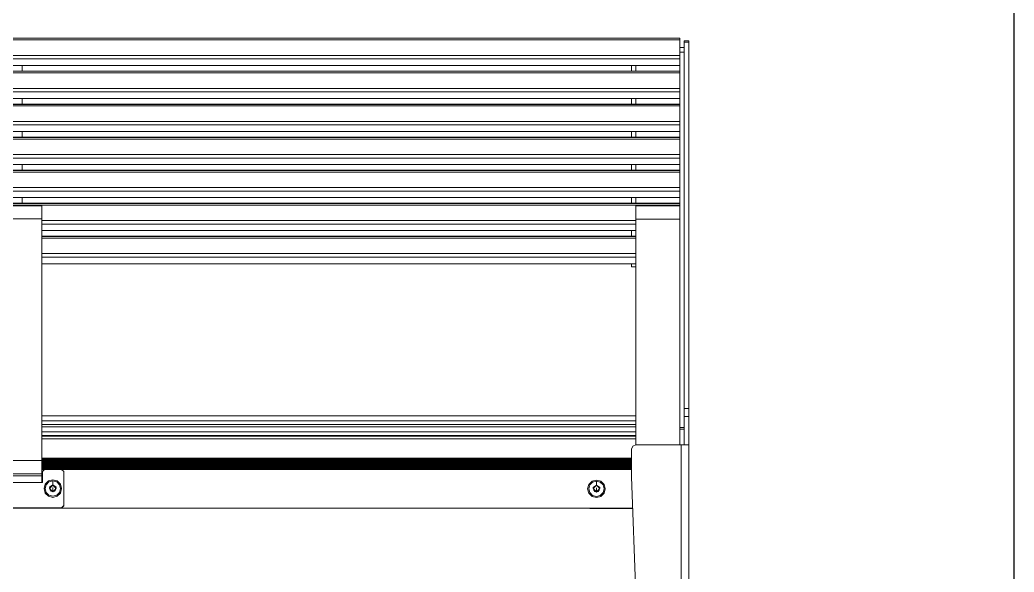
# Model space of a CAD drawing. Header units: millimetres. Extents: x 22162 to 28102, y 3160 to 7360.
# Drawn here: x 25697 to 26602, y 6202 to 6705 of the extents above; entities that cross this region are included whole.
import ezdxf

# ---------------------------------------------------------------- set-up
doc = ezdxf.new("R2010")
doc.units = ezdxf.units.MM
doc.header["$LTSCALE"] = 0.3
doc.layers.add('Nekreslit', color=6, linetype='Continuous', plot=False)
doc.layers.add('Visible', color=7, linetype='Continuous', lineweight=18)

msp = doc.modelspace()

# ---------------------------------------------------------------- linework, layer by layer
at = {"layer": 'Nekreslit'}
msp.add_lwpolyline([(22562.09, 3359.58), (26602.09, 3359.58), (26602.09, 6959.58), (22562.09, 6959.58)], close=True, dxfattribs=at)
at = {"layer": 'Visible', "color": 0}
for p, q in [((24513.76, 6688.48), (26297.76, 6688.48)), ((26297.76, 6688.48), (24513.76, 6688.48)), ((26297.76, 6688.33), (24513.76, 6688.33)), ((26297.76, 6686.84), (24513.76, 6686.84)), ((26297.76, 6672.74), (26297.76, 6686.84)), ((26305.76, 6686.11), (26301.76, 6686.11)), ((26301.76, 6686.11), (26305.76, 6686.11)), ((26305.76, 6686.1), (26301.76, 6686.1)), ((26301.76, 6351.34), (26301.76, 6684.79)), ((26305.76, 6684.79), (26301.76, 6684.79)), ((26305.76, 6351.34), (26305.76, 6684.79)), ((26297.76, 6672.74), (24513.76, 6672.74)), ((26301.76, 6680.08), (26297.76, 6680.08)), ((26301.76, 6680.08), (26297.76, 6680.08)), ((26301.76, 6680.08), (26297.76, 6680.08)), ((26297.76, 6680.08), (26301.76, 6680.08)), ((26301.76, 6675.66), (26297.76, 6675.66)), ((26297.76, 6669.54), (24513.76, 6669.54)), ((26297.76, 6663.55), (24513.76, 6663.55)), ((25698.76, 6658.41), (25698.76, 6663.55)), ((26253.76, 6658.41), (26253.76, 6663.55)), ((26257.76, 6658.41), (26257.76, 6663.55)), ((26257.76, 6658.41), (26257.76, 6663.55)), ((26297.76, 6663.55), (26297.76, 6669.54)), ((26297.76, 6663.55), (26297.76, 6658.41)), ((24513.76, 6658.41), (26297.76, 6658.41)), ((26297.76, 6658.26), (24513.76, 6658.26)), ((26297.76, 6656.77), (24513.76, 6656.77)), ((26253.76, 6658.41), (25698.76, 6658.41)), ((26297.76, 6642.67), (26297.76, 6656.77)), ((26297.76, 6642.67), (24513.76, 6642.67)), ((26297.76, 6639.47), (24513.76, 6639.47)), ((26297.76, 6633.48), (26297.76, 6639.47)), ((26297.76, 6633.48), (24513.76, 6633.48)), ((24513.76, 6628.34), (26297.76, 6628.34)), ((26297.76, 6628.19), (24513.76, 6628.19)), ((25698.76, 6633.48), (25698.76, 6628.34)), ((26253.76, 6628.34), (25698.76, 6628.34)), ((26253.76, 6628.34), (26253.76, 6633.48)), ((26257.76, 6633.48), (26257.76, 6628.34)), ((26257.76, 6628.34), (26257.76, 6633.48)), ((26297.76, 6633.48), (26297.76, 6628.34)), ((26297.76, 6626.7), (24513.76, 6626.7)), ((26297.76, 6612.6), (26297.76, 6626.7)), ((26297.76, 6612.6), (24513.76, 6612.6)), ((26297.76, 6609.4), (24513.76, 6609.4)), ((26297.76, 6603.41), (26297.76, 6609.4)), ((26297.76, 6603.41), (24513.76, 6603.41)), ((25698.76, 6603.41), (25698.76, 6598.27)), ((26253.76, 6598.27), (26253.76, 6603.41)), ((26257.76, 6603.41), (26257.76, 6598.27)), ((26257.76, 6598.27), (26257.76, 6603.41)), ((26297.76, 6603.41), (26297.76, 6598.27)), ((24513.76, 6598.27), (26297.76, 6598.27)), ((26297.76, 6598.12), (24513.76, 6598.12)), ((26297.76, 6596.63), (24513.76, 6596.63)), ((26253.76, 6598.27), (25698.76, 6598.27)), ((26297.76, 6582.53), (26297.76, 6596.63)), ((26297.76, 6582.53), (24513.76, 6582.53)), ((26297.76, 6579.33), (24513.76, 6579.33)), ((26297.76, 6573.34), (24513.76, 6573.34)), ((25698.76, 6573.34), (25698.76, 6568.2)), ((26253.76, 6568.2), (26253.76, 6573.34)), ((26257.76, 6573.34), (26257.76, 6568.2)), ((26257.76, 6568.2), (26257.76, 6573.34)), ((26297.76, 6573.34), (26297.76, 6579.33)), ((26297.76, 6573.34), (26297.76, 6568.2)), ((24513.76, 6568.2), (26297.76, 6568.2)), ((26297.76, 6568.05), (24513.76, 6568.05)), ((26297.76, 6566.56), (24513.76, 6566.56)), ((26253.76, 6568.2), (25698.76, 6568.2)), ((26297.76, 6552.46), (26297.76, 6566.56)), ((26297.76, 6552.46), (24513.76, 6552.46)), ((26297.76, 6549.26), (24513.76, 6549.26)), ((26297.76, 6543.27), (26297.76, 6549.26)), ((26297.76, 6543.27), (24513.76, 6543.27)), ((24513.76, 6538.13), (26297.76, 6538.13)), ((26297.76, 6537.98), (24513.76, 6537.98)), ((25698.76, 6543.27), (25698.76, 6538.13)), ((26253.76, 6538.13), (25698.76, 6538.13)), ((26253.76, 6538.13), (26253.76, 6543.27)), ((26257.76, 6543.27), (26257.76, 6538.13)), ((26257.76, 6538.13), (26257.76, 6543.27)), ((26297.76, 6543.27), (26297.76, 6538.13)), ((26297.76, 6536.48), (24513.76, 6536.48)), ((25676.76, 6535.85), (25716.76, 6535.85)), ((25716.76, 6535.84), (25676.76, 6535.84)), ((26297.76, 6535.7), (26257.76, 6535.7)), ((26257.76, 6535.7), (26297.76, 6535.7)), ((26297.76, 6535.7), (26297.76, 6536.48)), ((25716.76, 6523.85), (25676.76, 6523.85)), ((25716.76, 6303.86), (25716.76, 6523.85)), ((26257.76, 6522.39), (25716.76, 6522.39)), ((26257.76, 6519.19), (25716.76, 6519.19)), ((26257.76, 6318.13), (26257.76, 6523.7)), ((26297.76, 6523.7), (26257.76, 6523.7)), ((26297.76, 6318.13), (26297.76, 6523.7)), ((26257.76, 6513.2), (25716.76, 6513.2)), ((26253.76, 6508.06), (26253.76, 6513.2)), ((25716.76, 6508.06), (26257.76, 6508.06)), ((26253.76, 6508.06), (25716.76, 6508.06)), ((26257.76, 6507.91), (25716.76, 6507.91)), ((26257.76, 6506.41), (25716.76, 6506.41)), ((26257.76, 6492.32), (25716.76, 6492.32)), ((26257.76, 6489.12), (25716.76, 6489.12)), ((26257.76, 6483.13), (25716.76, 6483.13)), ((26253.76, 6483.13), (26253.76, 6480.39)), ((26253.76, 6483.13), (26257.76, 6483.13)), ((26253.76, 6480.39), (26257.76, 6480.39)), ((26257.76, 6480.27), (26253.76, 6480.27)), ((26305.76, 6351.34), (26301.76, 6351.34)), ((26257.76, 6344.73), (25716.76, 6344.73)), ((25716.76, 6344.72), (26257.76, 6344.72)), ((26257.76, 6344.6), (25716.76, 6344.6)), ((26257.76, 6339.96), (25716.76, 6339.96)), ((26301.76, 6318.13), (26301.76, 6344.03)), ((26305.76, 6344.03), (26301.76, 6344.03)), ((26305.76, 6309.52), (26305.76, 6344.03)), ((26257.76, 6336.81), (25716.76, 6336.81)), ((25716.76, 6334.65), (26257.76, 6334.65)), ((26257.76, 6334.52), (25716.76, 6334.52)), ((26257.76, 6329.89), (25716.76, 6329.89)), ((26301.76, 6334.07), (26297.76, 6334.07)), ((26301.76, 6332.41), (26297.76, 6332.41)), ((26257.76, 6326.74), (25716.76, 6326.74)), ((26257.76, 6325.94), (25716.76, 6325.94)), ((25716.76, 6325.94), (26257.76, 6325.94)), ((26257.76, 6323.52), (25716.76, 6323.52)), ((26253.76, 6314.13), (26253.76, 6289.02)), ((26299.03, 6318.13), (26257.76, 6318.13)), ((26299.03, 5888.13), (26299.03, 6318.13)), ((26305.76, 6318.13), (26305.76, 5888.13)), ((25716.76, 6303.86), (25676.76, 6303.86)), ((26253.76, 6306.04), (25716.76, 6306.04)), ((26253.76, 6305.98), (25716.76, 6305.98)), ((26253.76, 6305.39), (25716.76, 6305.39)), ((26253.76, 6305.34), (25716.76, 6305.34)), ((26253.76, 6304.94), (25716.76, 6304.94)), ((26253.76, 6304.88), (25716.76, 6304.88)), ((26253.76, 6304.29), (25716.76, 6304.29)), ((26253.76, 6304.24), (25716.76, 6304.24)), ((26253.76, 6303.84), (25716.76, 6303.84)), ((26253.76, 6303.78), (25716.76, 6303.78)), ((26253.76, 6303.19), (25716.76, 6303.19)), ((26253.76, 6303.14), (25716.76, 6303.14)), ((26253.76, 6302.74), (25716.76, 6302.74)), ((26253.76, 6302.69), (25716.76, 6302.69)), ((26253.76, 6302.09), (25716.76, 6302.09)), ((26253.76, 6302.04), (25716.76, 6302.04)), ((26253.76, 6301.64), (25716.76, 6301.64)), ((26253.76, 6301.59), (25716.76, 6301.59)), ((26305.76, 6304.96), (26305.76, 6307.57)), ((26253.76, 6300.99), (25716.76, 6300.99)), ((26253.76, 6300.94), (25716.76, 6300.94)), ((26253.76, 6300.54), (25716.76, 6300.54)), ((26253.76, 6300.49), (25716.76, 6300.49)), ((26253.76, 6299.89), (25716.76, 6299.89)), ((26253.76, 6299.84), (25716.76, 6299.84)), ((26253.76, 6299.44), (25716.76, 6299.44)), ((26253.76, 6299.39), (25716.76, 6299.39)), ((26253.76, 6298.79), (25716.76, 6298.79)), ((26253.76, 6298.74), (25716.76, 6298.74)), ((26253.76, 6298.34), (25716.76, 6298.34)), ((26253.76, 6298.29), (25716.76, 6298.29)), ((26253.76, 6297.69), (25716.76, 6297.69)), ((26253.76, 6297.64), (25716.76, 6297.64)), ((26253.76, 6297.24), (25716.76, 6297.24)), ((26253.76, 6297.19), (25716.76, 6297.19)), ((26253.76, 6296.6), (25716.76, 6296.6)), ((26253.76, 6296.54), (25716.76, 6296.54)), ((25718.36, 6295.62), (25716.76, 6295.62)), ((26253.76, 6296.14), (25716.83, 6296.14)), ((26253.76, 6296.09), (25716.87, 6296.09)), ((25717.26, 6293.83), (25717.26, 6283.83)), ((25718.57, 6295.71), (25717.66, 6295.71)), ((25734.76, 6295.83), (25719.26, 6295.83)), ((26253.76, 6295.62), (25735.65, 6295.62)), ((25736.76, 6262.85), (25736.76, 6293.83)), ((25716.76, 6291.87), (25676.76, 6291.87)), ((25716.76, 6290.04), (25676.76, 6290.04)), ((25716.76, 6283.83), (25676.76, 6283.83)), ((25716.76, 6290.04), (25716.76, 6291.87)), ((25717.26, 6283.83), (25716.76, 6283.83)), ((26253.76, 6289.02), (26267.62, 5891.99)), ((26253.76, 6289.02), (26253.76, 6289.02)), ((25718.76, 6278.37), (25718.76, 6278.34)), ((25719.76, 6278.4), (25719.76, 6278.37)), ((25724.26, 6279.96), (25724.26, 6279.86)), ((25726.76, 6281.4), (25726.76, 6281.3)), ((25726.76, 6281.4), (25726.76, 6281.3)), ((25729.26, 6279.96), (25729.26, 6279.86)), ((25733.76, 6278.4), (25733.76, 6278.37)), ((25734.76, 6278.37), (25734.76, 6278.34)), ((26213.76, 6278.16), (26213.76, 6278.13)), ((26214.76, 6278.19), (26214.76, 6278.16)), ((26219.26, 6279.75), (26219.26, 6279.65)), ((26221.76, 6281.19), (26221.76, 6281.09)), ((26221.76, 6281.19), (26221.76, 6281.09)), ((26224.26, 6279.75), (26224.26, 6279.65)), ((26228.76, 6278.19), (26228.76, 6278.16)), ((26229.76, 6278.16), (26229.76, 6278.13)), ((26305.76, 6278.65), (26305.76, 6278.82)), ((26305.76, 6236.53), (26305.76, 6270.01)), ((24556.76, 6260.64), (26254.75, 6260.64)), ((24556.76, 6260.43), (26254.75, 6260.43)), ((24596.97, 6260.41), (26214.54, 6260.41)), ((25734.76, 6260.85), (25658.76, 6260.85)), ((25734.76, 6260.64), (25658.76, 6260.64)), ((25734.76, 6260.64), (25734.76, 6260.85)), ((25736.76, 6262.85), (25736.76, 6262.64)), ((26254.75, 6260.43), (26215.76, 6260.43)), ((26215.76, 6260.43), (26215.76, 6260.22)), ((26254.76, 6260.22), (26215.76, 6260.22))]:
    msp.add_line(p, q, dxfattribs=at)
for points in [[(26297.76, 6688.33), (26297.76, 6688.48)], [(26297.76, 6688.48), (26297.76, 6686.84)], [(26297.76, 6688.48), (26297.76, 6688.48)], [(26297.76, 6688.48), (26297.76, 6688.48)], [(26301.76, 6686.11), (26301.76, 6686.1)], [(26301.76, 6684.79), (26301.76, 6686.1)], [(26305.76, 6686.11), (26305.76, 6686.1)], [(26305.76, 6684.79), (26305.76, 6686.1)], [(26297.76, 6672.74), (26297.76, 6669.54)], [(26297.76, 6658.26), (26297.76, 6658.41)], [(26297.76, 6658.41), (26297.76, 6656.77)], [(26297.76, 6642.67), (26297.76, 6639.47)], [(26297.76, 6628.19), (26297.76, 6628.34)], [(26297.76, 6628.34), (26297.76, 6626.7)], [(26297.76, 6612.6), (26297.76, 6609.4)], [(26297.76, 6598.12), (26297.76, 6598.27)], [(26297.76, 6598.27), (26297.76, 6596.63)], [(26297.76, 6582.53), (26297.76, 6579.33)], [(26297.76, 6568.05), (26297.76, 6568.2)], [(26297.76, 6568.2), (26297.76, 6566.56)], [(26297.76, 6552.46), (26297.76, 6549.26)], [(26297.76, 6537.98), (26297.76, 6538.13)], [(26297.76, 6538.13), (26297.76, 6536.48)], [(25716.76, 6535.84), (25716.76, 6535.85)], [(25716.76, 6535.85), (25716.76, 6534.22), (25716.76, 6529.84), (25716.76, 6523.85)], [(26257.76, 6535.7), (26257.76, 6535.7)], [(26257.76, 6535.7), (26257.76, 6534.08), (26257.76, 6529.7), (26257.76, 6523.7)], [(26297.76, 6535.7), (26297.76, 6535.7)], [(26297.76, 6535.7), (26297.76, 6534.08), (26297.76, 6529.7), (26297.76, 6523.7)], [(26253.76, 6480.39), (26253.76, 6480.27)], [(26253.76, 6480.27), (26253.76, 6480.39)], [(26301.76, 6344.03), (26301.76, 6346.81), (26301.76, 6351.34)], [(26305.76, 6344.03), (26305.76, 6346.81), (26305.76, 6351.34)], [(26257.76, 6318.13), (26254.93, 6316.96), (26253.76, 6314.13)], [(26303.78, 6318.13), (26299.03, 6318.13)], [(26303.78, 6318.13), (26305.76, 6318.13)], [(25716.76, 6303.86), (25716.76, 6297.99), (25716.76, 6293.63), (25716.76, 6291.87)], [(25716.76, 6296.27), (25717.66, 6295.71)], [(25719.26, 6295.83), (25717.26, 6293.83)], [(25736.76, 6293.83), (25734.76, 6295.83)], [(25716.76, 6290.04), (25716.76, 6288.14), (25716.76, 6283.83)], [(25734.76, 6278.37), (25733.68, 6282.37), (25730.76, 6285.3), (25726.76, 6286.37), (25722.76, 6285.3), (25719.83, 6282.37), (25718.76, 6278.37)], [(25726.76, 6285.4), (25723.26, 6284.46), (25720.69, 6281.9), (25719.76, 6278.4)], [(25733.76, 6278.4), (25732.82, 6281.9), (25730.26, 6284.46), (25726.76, 6285.4)], [(25726.76, 6281.77), (25726.76, 6285.4)], [(26229.76, 6278.16), (26228.68, 6282.16), (26225.76, 6285.09), (26221.76, 6286.16), (26217.76, 6285.09), (26214.83, 6282.16), (26213.76, 6278.16)], [(26221.76, 6285.19), (26218.26, 6284.25), (26215.69, 6281.69), (26214.76, 6278.19)], [(26228.76, 6278.19), (26227.82, 6281.69), (26225.26, 6284.25), (26221.76, 6285.19)], [(26221.76, 6281.56), (26221.76, 6285.19)], [(25718.76, 6278.37), (25719.83, 6274.37), (25722.76, 6271.45), (25726.76, 6270.38)], [(25718.76, 6278.35), (25718.76, 6278.34)], [(25718.76, 6278.34), (25719.83, 6274.34), (25722.76, 6271.41), (25726.76, 6270.34)], [(25719.76, 6278.4), (25720.69, 6274.9), (25723.26, 6272.34), (25726.76, 6271.4)], [(25719.76, 6278.39), (25719.76, 6278.37)], [(25719.76, 6278.37), (25720.69, 6274.87), (25723.26, 6272.31), (25726.76, 6271.38)], [(25726.76, 6281.62), (25729.86, 6278.52), (25726.76, 6275.42), (25723.66, 6278.52), (25726.76, 6281.62)], [(25726.76, 6281.77), (25729.84, 6279.52), (25728.66, 6275.9), (25724.85, 6275.9), (25723.67, 6279.52), (25726.76, 6281.77)], [(25726.76, 6275.49), (25729.79, 6278.52), (25726.76, 6281.55), (25723.73, 6278.52), (25726.76, 6275.49)], [(25726.76, 6281.4), (25724.26, 6279.96)], [(25724.26, 6279.86), (25726.76, 6281.3)], [(25724.26, 6279.96), (25724.26, 6279.96)], [(25724.26, 6279.96), (25724.26, 6277.08)], [(25724.26, 6279.86), (25724.26, 6279.85)], [(25724.26, 6279.85), (25724.26, 6277.09)], [(25724.26, 6277.08), (25724.26, 6277.08)], [(25724.26, 6277.08), (25726.76, 6275.63)], [(25726.76, 6281.62), (25726.76, 6281.77)], [(25729.26, 6279.96), (25726.76, 6281.4)], [(25726.76, 6281.4), (25726.76, 6281.4)], [(25726.76, 6281.3), (25726.76, 6281.3)], [(25726.76, 6281.3), (25729.26, 6279.86)], [(25726.76, 6277.48), (25726.76, 6279.27), (25726.76, 6277.48)], [(25726.76, 6271.4), (25730.26, 6272.34), (25732.82, 6274.9), (25733.76, 6278.4)], [(25726.76, 6271.38), (25730.26, 6272.31), (25732.82, 6274.87), (25733.76, 6278.37)], [(25726.76, 6270.38), (25730.76, 6271.45), (25733.68, 6274.37), (25734.76, 6278.37)], [(25726.76, 6270.34), (25730.76, 6271.41), (25733.68, 6274.34), (25734.76, 6278.34)], [(25726.76, 6277.48), (25726.76, 6275.63)], [(25726.76, 6275.63), (25729.26, 6277.08)], [(25726.76, 6275.63), (25726.76, 6275.63)], [(25726.76, 6275.63), (25726.76, 6275.63)], [(25726.76, 6275.63), (25726.76, 6275.49)], [(25729.26, 6279.96), (25729.26, 6277.08)], [(25729.26, 6279.96), (25729.26, 6279.96)], [(25729.26, 6279.85), (25729.26, 6279.86)], [(25729.26, 6279.85), (25729.26, 6277.09)], [(25729.26, 6277.08), (25729.26, 6277.08)], [(25733.76, 6278.37), (25733.76, 6278.39)], [(25734.76, 6278.34), (25734.76, 6278.35)], [(26213.76, 6278.16), (26214.83, 6274.17), (26217.76, 6271.24), (26221.76, 6270.17)], [(26213.76, 6278.15), (26213.76, 6278.13)], [(26213.76, 6278.13), (26214.83, 6274.13), (26217.76, 6271.2), (26221.76, 6270.13)], [(26214.76, 6278.19), (26215.69, 6274.69), (26218.26, 6272.13), (26221.76, 6271.2)], [(26214.76, 6278.18), (26214.76, 6278.16)], [(26214.76, 6278.16), (26215.69, 6274.66), (26218.26, 6272.1), (26221.76, 6271.17)], [(26221.76, 6281.41), (26224.86, 6278.31), (26221.76, 6275.21), (26218.66, 6278.31), (26221.76, 6281.41)], [(26221.76, 6281.56), (26224.84, 6279.31), (26223.66, 6275.69), (26219.85, 6275.69), (26218.67, 6279.31), (26221.76, 6281.56)], [(26221.76, 6275.28), (26224.79, 6278.31), (26221.76, 6281.34), (26218.73, 6278.31), (26221.76, 6275.28)], [(26221.76, 6281.19), (26219.26, 6279.75)], [(26219.26, 6279.65), (26221.76, 6281.09)], [(26219.26, 6279.75), (26219.26, 6279.75)], [(26219.26, 6279.75), (26219.26, 6276.87)], [(26219.26, 6279.65), (26219.26, 6279.64)], [(26219.26, 6279.64), (26219.26, 6276.88)], [(26219.26, 6276.87), (26219.26, 6276.87)], [(26219.26, 6276.87), (26221.76, 6275.43)], [(26221.76, 6281.41), (26221.76, 6281.56)], [(26224.26, 6279.75), (26221.76, 6281.19)], [(26221.76, 6281.19), (26221.76, 6281.19)], [(26221.76, 6281.09), (26221.76, 6281.09)], [(26221.76, 6281.09), (26224.26, 6279.65)], [(26221.76, 6277.27), (26221.76, 6279.06), (26221.76, 6277.27)], [(26221.76, 6271.2), (26225.26, 6272.13), (26227.82, 6274.69), (26228.76, 6278.19)], [(26221.76, 6271.17), (26225.26, 6272.1), (26227.82, 6274.66), (26228.76, 6278.16)], [(26221.76, 6270.17), (26225.76, 6271.24), (26228.68, 6274.17), (26229.76, 6278.16)], [(26221.76, 6270.13), (26225.76, 6271.2), (26228.68, 6274.13), (26229.76, 6278.13)], [(26221.76, 6277.27), (26221.76, 6275.43)], [(26221.76, 6275.43), (26224.26, 6276.87)], [(26221.76, 6275.43), (26221.76, 6275.43)], [(26221.76, 6275.43), (26221.76, 6275.43)], [(26221.76, 6275.43), (26221.76, 6275.28)], [(26224.26, 6279.75), (26224.26, 6276.87)], [(26224.26, 6279.75), (26224.26, 6279.75)], [(26224.26, 6279.64), (26224.26, 6279.65)], [(26224.26, 6279.64), (26224.26, 6276.88)], [(26224.26, 6276.87), (26224.26, 6276.87)], [(26228.76, 6278.16), (26228.76, 6278.18)], [(26229.76, 6278.13), (26229.76, 6278.15)], [(25726.76, 6271.4), (25726.76, 6271.38)], [(25726.76, 6270.38), (25726.76, 6270.34)], [(26221.76, 6271.2), (26221.76, 6271.17)], [(26221.76, 6270.17), (26221.76, 6270.13)], [(25734.76, 6260.85), (25736.76, 6262.85)], [(25734.76, 6260.64), (25736.76, 6262.64)], [(26215.76, 6260.22), (26214.48, 6260.43)]]:
    msp.add_lwpolyline(points, dxfattribs=at)

doc.saveas('drawing.dxf')
